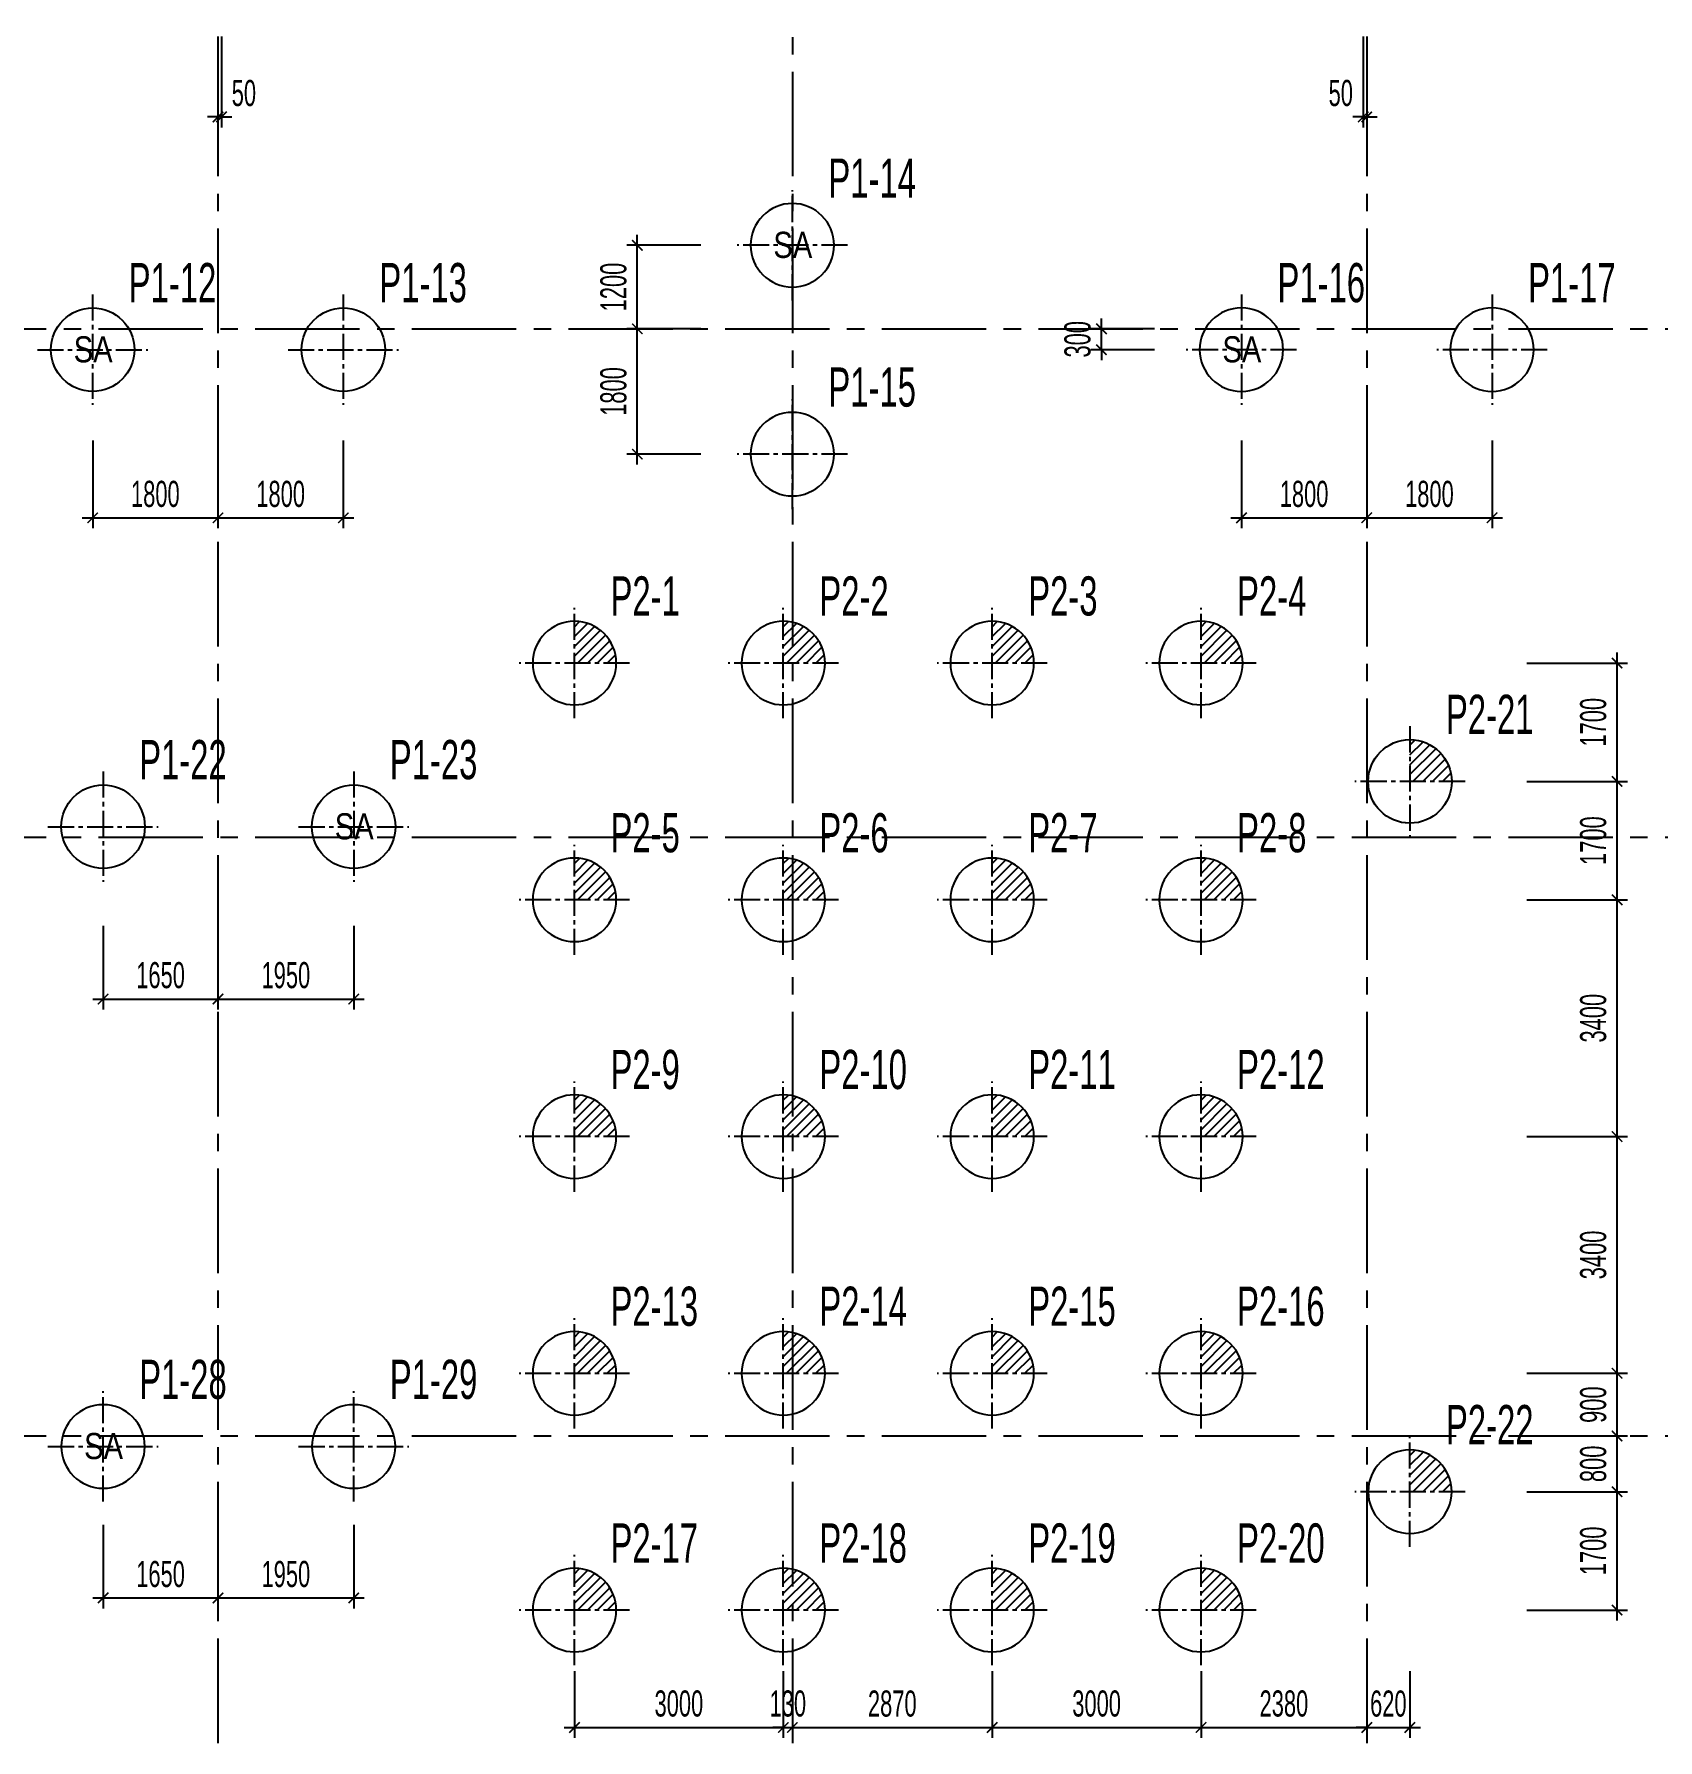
# Model space of a CAD drawing. Extents: x 1722770 to 1861370, y -244656 to -146763.
# Drawn here: x 1746289 to 1769612, y -194277 to -169781 of the extents above; entities that cross this region are included whole.
import ezdxf

# ---------------------------------------------------------------- set-up
doc = ezdxf.new("R2010")
doc.units = 0
doc.header["$LTSCALE"] = 1000
doc.header["$MEASUREMENT"] = 0
doc.header["$PDMODE"] = 3
doc.linetypes.add('CENTER2', pattern=[1.125, 0.75, -0.125, 0.125, -0.125])
doc.linetypes.add('HIDDEN', pattern=[0.375, 0.25, -0.125])
doc.layers.get('0').update_dxf_attribs({"linetype": 'CONTINUOUS'})
doc.layers.get('Defpoints').update_dxf_attribs({"linetype": 'CONTINUOUS'})
for name, color, linetype in [('CDC.01.AXIS', 160, 'CENTER2'), ('CDC.02.DIM', 1, 'CONTINUOUS'), ('CDC.03.BORDER', 3, 'CONTINUOUS'), ('CDC.04.HIDDEN', 8, 'HIDDEN'), ('CDC.06.TEXT', 2, 'CONTINUOUS'), ('CDC.10.HATCH', 9, 'CONTINUOUS')]:
    doc.layers.add(name, color=color, linetype=linetype)
doc.styles.add('ARIAL', font='arial.ttf', dxfattribs={"width": 0.6})
doc.dimstyles.new('D150', dxfattribs={"dimscale": 150, "dimtxt": 2.5, "dimasz": 1, "dimexe": 1, "dimexo": 0, "dimgap": 1, "dimtad": 1, "dimdec": 0, "dimdsep": 46, "dimtxsty": 'ARIAL', "dimblk": 'ARCHTICK', "dimcen": 1, "dimdle": 1, "dimclrd": 1, "dimclre": 1, "dimclrt": 2, "dimadec": 0, "dimazin": 0, "dimtfac": 0.00072, "dimtdec": 0, "dimtix": 1, "dimtmove": 2, "dimatfit": 3, "dimldrblk": 'ARCHTICK', "dimfxl": 1, "dimtolj": 1, "dimlwd": -1, "dimlwe": -1, "dimarcsym": 0})

# ---------------------------------------------------------------- blocks, each defined once
blk = doc.blocks.new('B1200')
at = {"layer": 'CDC.01.AXIS', "ltscale": 0.5}
for p, q in [((1944564, 246097), (1944564, 244513)), ((1943772, 245305), (1945356, 245305))]:
    blk.add_line(p, q, dxfattribs=at)
at = {"layer": 'CDC.03.BORDER'}
blk.add_circle((1944564, 245305), 600, dxfattribs=at)
blk = doc.blocks.new('_ARCHTICK')
at = {"color": 0, "linetype": 'ByBlock', "const_width": 0.15}
blk.add_lwpolyline([(-0.5, -0.5), (0.5, 0.5)], dxfattribs=at)
blk = doc.blocks.new('*D70')
at = {"layer": 'CDC.02.DIM', "color": 1, "transparency": 16777216}
for p, q in [((1754953, -175963), (1754953, -173863)), ((1755866, -174013), (1754803, -174013)), ((1755866, -175813), (1754803, -175813))]:
    blk.add_line(p, q, dxfattribs=at)
at = {"layer": 'Defpoints', "color": 0, "transparency": 16777216}
for p in [(1754953, -174013), (1755866, -174013), (1755866, -175813)]:
    blk.add_point(p, dxfattribs=at)
at = {"layer": 'CDC.02.DIM', "color": 1, "transparency": 16777216, "xscale": 150, "yscale": 150, "zscale": 150}
for p, rotation in [((1754953, -174013), 90), ((1754953, -175813), 270)]:
    blk.add_blockref('_ARCHTICK', p, dxfattribs=dict(at, rotation=rotation))
at = {"layer": 'CDC.02.DIM', "color": 2, "transparency": 16777216, "insert": (1754611, -174913), "char_height": 375, "attachment_point": 5, "rotation": 90, "style": 'ARIAL'}
blk.add_mtext('\\A1;1800', dxfattribs=at)
blk = doc.blocks.new('*D71')
at = {"layer": 'CDC.02.DIM', "color": 1, "transparency": 16777216}
for p, q in [((1754953, -174163), (1754953, -172663)), ((1755866, -172813), (1754803, -172813)), ((1755866, -174013), (1754803, -174013))]:
    blk.add_line(p, q, dxfattribs=at)
at = {"layer": 'Defpoints', "color": 0, "transparency": 16777216}
for p in [(1754953, -172813), (1755866, -172813), (1755866, -174013)]:
    blk.add_point(p, dxfattribs=at)
at = {"layer": 'CDC.02.DIM', "color": 1, "transparency": 16777216, "xscale": 150, "yscale": 150, "zscale": 150}
for p, rotation in [((1754953, -172813), 90), ((1754953, -174013), 270)]:
    blk.add_blockref('_ARCHTICK', p, dxfattribs=dict(at, rotation=rotation))
at = {"layer": 'CDC.02.DIM', "color": 2, "transparency": 16777216, "insert": (1754611, -173413), "char_height": 375, "attachment_point": 5, "rotation": 90, "style": 'ARIAL'}
blk.add_mtext('\\A1;1200', dxfattribs=at)
blk = doc.blocks.new('*D138')
at = {"layer": 'CDC.02.DIM', "color": 1, "transparency": 16777216}
for p, q in [((1748930, -169817), (1748930, -171120)), ((1748980, -169817), (1748980, -171120)), ((1748930, -170970), (1748780, -170970)), ((1748980, -170970), (1748930, -170970)), ((1748980, -170970), (1749130, -170970))]:
    blk.add_line(p, q, dxfattribs=at)
at = {"layer": 'Defpoints', "color": 0, "transparency": 16777216}
for p in [(1748930, -169817), (1748980, -169817), (1748930, -170970)]:
    blk.add_point(p, dxfattribs=at)
at = {"layer": 'CDC.02.DIM', "color": 1, "transparency": 16777216, "xscale": 150, "yscale": 150, "zscale": 150}
blk.add_blockref('_ARCHTICK', (1748930, -170970), dxfattribs=at)
at = {"layer": 'CDC.02.DIM', "color": 1, "transparency": 16777216, "xscale": 150, "yscale": 150, "zscale": 150, "rotation": 180}
blk.add_blockref('_ARCHTICK', (1748980, -170970), dxfattribs=at)
at = {"layer": 'CDC.02.DIM', "color": 2, "transparency": 16777216, "insert": (1749302, -170629), "char_height": 375, "attachment_point": 5, "style": 'ARIAL'}
blk.add_mtext('\\A1;50', dxfattribs=at)
blk = doc.blocks.new('*D141')
at = {"layer": 'CDC.02.DIM', "color": 1, "transparency": 16777216}
for p, q in [((1765380, -169817), (1765380, -171120)), ((1765430, -169817), (1765430, -171120)), ((1765380, -170970), (1765230, -170970)), ((1765380, -170970), (1765430, -170970)), ((1765430, -170970), (1765580, -170970))]:
    blk.add_line(p, q, dxfattribs=at)
at = {"layer": 'Defpoints', "color": 0, "transparency": 16777216}
for p in [(1765380, -169817), (1765430, -169817), (1765430, -170970)]:
    blk.add_point(p, dxfattribs=at)
at = {"layer": 'CDC.02.DIM', "color": 1, "transparency": 16777216, "xscale": 150, "yscale": 150, "zscale": 150}
blk.add_blockref('_ARCHTICK', (1765380, -170970), dxfattribs=at)
at = {"layer": 'CDC.02.DIM', "color": 1, "transparency": 16777216, "xscale": 150, "yscale": 150, "zscale": 150, "rotation": 180}
blk.add_blockref('_ARCHTICK', (1765430, -170970), dxfattribs=at)
at = {"layer": 'CDC.02.DIM', "color": 2, "transparency": 16777216, "insert": (1765057, -170629), "char_height": 375, "attachment_point": 5, "style": 'ARIAL'}
blk.add_mtext('\\A1;50', dxfattribs=at)
blk = doc.blocks.new('*D144')
at = {"layer": 'CDC.02.DIM', "color": 1, "transparency": 16777216}
for p, q in [((1747130, -175615), (1747130, -176877)), ((1748930, -175615), (1748930, -176877)), ((1746980, -176727), (1749080, -176727))]:
    blk.add_line(p, q, dxfattribs=at)
at = {"layer": 'Defpoints', "color": 0, "transparency": 16777216}
for p in [(1747130, -175615), (1748930, -175615), (1748930, -176727)]:
    blk.add_point(p, dxfattribs=at)
at = {"layer": 'CDC.02.DIM', "color": 1, "transparency": 16777216, "xscale": 150, "yscale": 150, "zscale": 150, "rotation": 180}
blk.add_blockref('_ARCHTICK', (1747130, -176727), dxfattribs=at)
at = {"layer": 'CDC.02.DIM', "color": 1, "transparency": 16777216, "xscale": 150, "yscale": 150, "zscale": 150}
blk.add_blockref('_ARCHTICK', (1748930, -176727), dxfattribs=at)
at = {"layer": 'CDC.02.DIM', "color": 2, "transparency": 16777216, "insert": (1748030, -176386), "char_height": 375, "attachment_point": 5, "style": 'ARIAL'}
blk.add_mtext('\\A1;1800', dxfattribs=at)
blk = doc.blocks.new('*D145')
at = {"layer": 'CDC.02.DIM', "color": 1, "transparency": 16777216}
for p, q in [((1748930, -175615), (1748930, -176877)), ((1750730, -175615), (1750730, -176877)), ((1748780, -176727), (1750880, -176727))]:
    blk.add_line(p, q, dxfattribs=at)
at = {"layer": 'Defpoints', "color": 0, "transparency": 16777216}
for p in [(1748930, -175615), (1750730, -175615), (1750730, -176727)]:
    blk.add_point(p, dxfattribs=at)
at = {"layer": 'CDC.02.DIM', "color": 1, "transparency": 16777216, "xscale": 150, "yscale": 150, "zscale": 150, "rotation": 180}
blk.add_blockref('_ARCHTICK', (1748930, -176727), dxfattribs=at)
at = {"layer": 'CDC.02.DIM', "color": 1, "transparency": 16777216, "xscale": 150, "yscale": 150, "zscale": 150}
blk.add_blockref('_ARCHTICK', (1750730, -176727), dxfattribs=at)
at = {"layer": 'CDC.02.DIM', "color": 2, "transparency": 16777216, "insert": (1749830, -176386), "char_height": 375, "attachment_point": 5, "style": 'ARIAL'}
blk.add_mtext('\\A1;1800', dxfattribs=at)
blk = doc.blocks.new('*D146')
at = {"layer": 'CDC.02.DIM', "color": 1, "transparency": 16777216}
for p, q in [((1763630, -175615), (1763630, -176877)), ((1765430, -175615), (1765430, -176877)), ((1763480, -176727), (1765580, -176727))]:
    blk.add_line(p, q, dxfattribs=at)
at = {"layer": 'Defpoints', "color": 0, "transparency": 16777216}
for p in [(1763630, -175615), (1765430, -175615), (1765430, -176727)]:
    blk.add_point(p, dxfattribs=at)
at = {"layer": 'CDC.02.DIM', "color": 1, "transparency": 16777216, "xscale": 150, "yscale": 150, "zscale": 150, "rotation": 180}
blk.add_blockref('_ARCHTICK', (1763630, -176727), dxfattribs=at)
at = {"layer": 'CDC.02.DIM', "color": 1, "transparency": 16777216, "xscale": 150, "yscale": 150, "zscale": 150}
blk.add_blockref('_ARCHTICK', (1765430, -176727), dxfattribs=at)
at = {"layer": 'CDC.02.DIM', "color": 2, "transparency": 16777216, "insert": (1764530, -176386), "char_height": 375, "attachment_point": 5, "style": 'ARIAL'}
blk.add_mtext('\\A1;1800', dxfattribs=at)
blk = doc.blocks.new('*D147')
at = {"layer": 'CDC.02.DIM', "color": 1, "transparency": 16777216}
for p, q in [((1765430, -175615), (1765430, -176877)), ((1767230, -175615), (1767230, -176877)), ((1765280, -176727), (1767380, -176727))]:
    blk.add_line(p, q, dxfattribs=at)
at = {"layer": 'Defpoints', "color": 0, "transparency": 16777216}
for p in [(1765430, -175615), (1767230, -175615), (1767230, -176727)]:
    blk.add_point(p, dxfattribs=at)
at = {"layer": 'CDC.02.DIM', "color": 1, "transparency": 16777216, "xscale": 150, "yscale": 150, "zscale": 150, "rotation": 180}
blk.add_blockref('_ARCHTICK', (1765430, -176727), dxfattribs=at)
at = {"layer": 'CDC.02.DIM', "color": 1, "transparency": 16777216, "xscale": 150, "yscale": 150, "zscale": 150}
blk.add_blockref('_ARCHTICK', (1767230, -176727), dxfattribs=at)
at = {"layer": 'CDC.02.DIM', "color": 2, "transparency": 16777216, "insert": (1766330, -176386), "char_height": 375, "attachment_point": 5, "style": 'ARIAL'}
blk.add_mtext('\\A1;1800', dxfattribs=at)
blk = doc.blocks.new('*D152')
at = {"layer": 'CDC.02.DIM', "color": 1, "transparency": 16777216}
for p, q in [((1747280, -182587), (1747280, -183788)), ((1748930, -182587), (1748930, -183788)), ((1747130, -183638), (1749080, -183638))]:
    blk.add_line(p, q, dxfattribs=at)
at = {"layer": 'Defpoints', "color": 0, "transparency": 16777216}
for p in [(1747280, -182587), (1748930, -182587), (1748930, -183638)]:
    blk.add_point(p, dxfattribs=at)
at = {"layer": 'CDC.02.DIM', "color": 1, "transparency": 16777216, "xscale": 150, "yscale": 150, "zscale": 150, "rotation": 180}
blk.add_blockref('_ARCHTICK', (1747280, -183638), dxfattribs=at)
at = {"layer": 'CDC.02.DIM', "color": 1, "transparency": 16777216, "xscale": 150, "yscale": 150, "zscale": 150}
blk.add_blockref('_ARCHTICK', (1748930, -183638), dxfattribs=at)
at = {"layer": 'CDC.02.DIM', "color": 2, "transparency": 16777216, "insert": (1748105, -183297), "char_height": 375, "attachment_point": 5, "style": 'ARIAL'}
blk.add_mtext('\\A1;1650', dxfattribs=at)
blk = doc.blocks.new('*D153')
at = {"layer": 'CDC.02.DIM', "color": 1, "transparency": 16777216}
for p, q in [((1748930, -182587), (1748930, -183788)), ((1750880, -182587), (1750880, -183788)), ((1748780, -183638), (1751030, -183638))]:
    blk.add_line(p, q, dxfattribs=at)
at = {"layer": 'Defpoints', "color": 0, "transparency": 16777216}
for p in [(1748930, -182587), (1750880, -182587), (1750880, -183638)]:
    blk.add_point(p, dxfattribs=at)
at = {"layer": 'CDC.02.DIM', "color": 1, "transparency": 16777216, "xscale": 150, "yscale": 150, "zscale": 150, "rotation": 180}
blk.add_blockref('_ARCHTICK', (1748930, -183638), dxfattribs=at)
at = {"layer": 'CDC.02.DIM', "color": 1, "transparency": 16777216, "xscale": 150, "yscale": 150, "zscale": 150}
blk.add_blockref('_ARCHTICK', (1750880, -183638), dxfattribs=at)
at = {"layer": 'CDC.02.DIM', "color": 2, "transparency": 16777216, "insert": (1749905, -183297), "char_height": 375, "attachment_point": 5, "style": 'ARIAL'}
blk.add_mtext('\\A1;1950', dxfattribs=at)
blk = doc.blocks.new('*D156')
at = {"layer": 'CDC.02.DIM', "color": 1, "transparency": 16777216}
for p, q in [((1747280, -191187), (1747280, -192388)), ((1748930, -191187), (1748930, -192388)), ((1747130, -192238), (1749080, -192238))]:
    blk.add_line(p, q, dxfattribs=at)
at = {"layer": 'Defpoints', "color": 0, "transparency": 16777216}
for p in [(1747280, -191187), (1748930, -191187), (1748930, -192238)]:
    blk.add_point(p, dxfattribs=at)
at = {"layer": 'CDC.02.DIM', "color": 1, "transparency": 16777216, "xscale": 150, "yscale": 150, "zscale": 150, "rotation": 180}
blk.add_blockref('_ARCHTICK', (1747280, -192238), dxfattribs=at)
at = {"layer": 'CDC.02.DIM', "color": 1, "transparency": 16777216, "xscale": 150, "yscale": 150, "zscale": 150}
blk.add_blockref('_ARCHTICK', (1748930, -192238), dxfattribs=at)
at = {"layer": 'CDC.02.DIM', "color": 2, "transparency": 16777216, "insert": (1748105, -191897), "char_height": 375, "attachment_point": 5, "style": 'ARIAL'}
blk.add_mtext('\\A1;1650', dxfattribs=at)
blk = doc.blocks.new('*D157')
at = {"layer": 'CDC.02.DIM', "color": 1, "transparency": 16777216}
for p, q in [((1748930, -191187), (1748930, -192388)), ((1750880, -191187), (1750880, -192388)), ((1748780, -192238), (1751030, -192238))]:
    blk.add_line(p, q, dxfattribs=at)
at = {"layer": 'Defpoints', "color": 0, "transparency": 16777216}
for p in [(1748930, -191187), (1750880, -191187), (1750880, -192238)]:
    blk.add_point(p, dxfattribs=at)
at = {"layer": 'CDC.02.DIM', "color": 1, "transparency": 16777216, "xscale": 150, "yscale": 150, "zscale": 150, "rotation": 180}
blk.add_blockref('_ARCHTICK', (1748930, -192238), dxfattribs=at)
at = {"layer": 'CDC.02.DIM', "color": 1, "transparency": 16777216, "xscale": 150, "yscale": 150, "zscale": 150}
blk.add_blockref('_ARCHTICK', (1750880, -192238), dxfattribs=at)
at = {"layer": 'CDC.02.DIM', "color": 2, "transparency": 16777216, "insert": (1749905, -191897), "char_height": 375, "attachment_point": 5, "style": 'ARIAL'}
blk.add_mtext('\\A1;1950', dxfattribs=at)
blk = doc.blocks.new('*D209')
at = {"layer": 'CDC.02.DIM', "color": 1, "transparency": 16777216}
for p, q in [((1754050, -193288), (1754050, -194249)), ((1757050, -193288), (1757050, -194249)), ((1753900, -194099), (1757200, -194099))]:
    blk.add_line(p, q, dxfattribs=at)
at = {"layer": 'Defpoints', "color": 0, "transparency": 16777216}
for p in [(1754050, -193288), (1757050, -193288), (1757050, -194099)]:
    blk.add_point(p, dxfattribs=at)
at = {"layer": 'CDC.02.DIM', "color": 1, "transparency": 16777216, "xscale": 150, "yscale": 150, "zscale": 150, "rotation": 180}
blk.add_blockref('_ARCHTICK', (1754050, -194099), dxfattribs=at)
at = {"layer": 'CDC.02.DIM', "color": 1, "transparency": 16777216, "xscale": 150, "yscale": 150, "zscale": 150}
blk.add_blockref('_ARCHTICK', (1757050, -194099), dxfattribs=at)
at = {"layer": 'CDC.02.DIM', "color": 2, "transparency": 16777216, "insert": (1755550, -193757), "char_height": 375, "attachment_point": 5, "style": 'ARIAL'}
blk.add_mtext('\\A1;3000', dxfattribs=at)
blk = doc.blocks.new('*D210')
at = {"layer": 'CDC.02.DIM', "color": 1, "transparency": 16777216}
for p, q in [((1757050, -193288), (1757050, -194249)), ((1757180, -193288), (1757180, -194249)), ((1757050, -194099), (1756900, -194099)), ((1757050, -194099), (1757180, -194099)), ((1757180, -194099), (1757330, -194099))]:
    blk.add_line(p, q, dxfattribs=at)
at = {"layer": 'Defpoints', "color": 0, "transparency": 16777216}
for p in [(1757050, -193288), (1757180, -193288), (1757180, -194099)]:
    blk.add_point(p, dxfattribs=at)
at = {"layer": 'CDC.02.DIM', "color": 1, "transparency": 16777216, "xscale": 150, "yscale": 150, "zscale": 150}
blk.add_blockref('_ARCHTICK', (1757050, -194099), dxfattribs=at)
at = {"layer": 'CDC.02.DIM', "color": 1, "transparency": 16777216, "xscale": 150, "yscale": 150, "zscale": 150, "rotation": 180}
blk.add_blockref('_ARCHTICK', (1757180, -194099), dxfattribs=at)
at = {"layer": 'CDC.02.DIM', "color": 2, "transparency": 16777216, "insert": (1757115, -193757), "char_height": 375, "attachment_point": 5, "style": 'ARIAL'}
blk.add_mtext('\\A1;130', dxfattribs=at)
blk = doc.blocks.new('*D211')
at = {"layer": 'CDC.02.DIM', "color": 1, "transparency": 16777216}
for p, q in [((1757180, -193288), (1757180, -194249)), ((1760050, -193288), (1760050, -194249)), ((1757030, -194099), (1760200, -194099))]:
    blk.add_line(p, q, dxfattribs=at)
at = {"layer": 'Defpoints', "color": 0, "transparency": 16777216}
for p in [(1757180, -193288), (1760050, -193288), (1760050, -194099)]:
    blk.add_point(p, dxfattribs=at)
at = {"layer": 'CDC.02.DIM', "color": 1, "transparency": 16777216, "xscale": 150, "yscale": 150, "zscale": 150, "rotation": 180}
blk.add_blockref('_ARCHTICK', (1757180, -194099), dxfattribs=at)
at = {"layer": 'CDC.02.DIM', "color": 1, "transparency": 16777216, "xscale": 150, "yscale": 150, "zscale": 150}
blk.add_blockref('_ARCHTICK', (1760050, -194099), dxfattribs=at)
at = {"layer": 'CDC.02.DIM', "color": 2, "transparency": 16777216, "insert": (1758615, -193758), "char_height": 375, "attachment_point": 5, "style": 'ARIAL'}
blk.add_mtext('\\A1;2870', dxfattribs=at)
blk = doc.blocks.new('*D212')
at = {"layer": 'CDC.02.DIM', "color": 1, "transparency": 16777216}
for p, q in [((1760050, -193288), (1760050, -194249)), ((1763050, -193288), (1763050, -194249)), ((1759900, -194099), (1763200, -194099))]:
    blk.add_line(p, q, dxfattribs=at)
at = {"layer": 'Defpoints', "color": 0, "transparency": 16777216}
for p in [(1760050, -193288), (1763050, -193288), (1763050, -194099)]:
    blk.add_point(p, dxfattribs=at)
at = {"layer": 'CDC.02.DIM', "color": 1, "transparency": 16777216, "xscale": 150, "yscale": 150, "zscale": 150, "rotation": 180}
blk.add_blockref('_ARCHTICK', (1760050, -194099), dxfattribs=at)
at = {"layer": 'CDC.02.DIM', "color": 1, "transparency": 16777216, "xscale": 150, "yscale": 150, "zscale": 150}
blk.add_blockref('_ARCHTICK', (1763050, -194099), dxfattribs=at)
at = {"layer": 'CDC.02.DIM', "color": 2, "transparency": 16777216, "insert": (1761550, -193757), "char_height": 375, "attachment_point": 5, "style": 'ARIAL'}
blk.add_mtext('\\A1;3000', dxfattribs=at)
blk = doc.blocks.new('*D213')
at = {"layer": 'CDC.02.DIM', "color": 1, "transparency": 16777216}
for p, q in [((1763050, -193288), (1763050, -194249)), ((1765430, -193288), (1765430, -194249)), ((1762900, -194099), (1765580, -194099))]:
    blk.add_line(p, q, dxfattribs=at)
at = {"layer": 'Defpoints', "color": 0, "transparency": 16777216}
for p in [(1763050, -193288), (1765430, -193288), (1765430, -194099)]:
    blk.add_point(p, dxfattribs=at)
at = {"layer": 'CDC.02.DIM', "color": 1, "transparency": 16777216, "xscale": 150, "yscale": 150, "zscale": 150, "rotation": 180}
blk.add_blockref('_ARCHTICK', (1763050, -194099), dxfattribs=at)
at = {"layer": 'CDC.02.DIM', "color": 1, "transparency": 16777216, "xscale": 150, "yscale": 150, "zscale": 150}
blk.add_blockref('_ARCHTICK', (1765430, -194099), dxfattribs=at)
at = {"layer": 'CDC.02.DIM', "color": 2, "transparency": 16777216, "insert": (1764240, -193757), "char_height": 375, "attachment_point": 5, "style": 'ARIAL'}
blk.add_mtext('\\A1;2380', dxfattribs=at)
blk = doc.blocks.new('*D214')
at = {"layer": 'CDC.02.DIM', "color": 1, "transparency": 16777216}
for p, q in [((1765430, -193288), (1765430, -194249)), ((1766050, -193288), (1766050, -194249)), ((1765430, -194099), (1765280, -194099)), ((1765430, -194099), (1766050, -194099)), ((1766050, -194099), (1766200, -194099))]:
    blk.add_line(p, q, dxfattribs=at)
at = {"layer": 'Defpoints', "color": 0, "transparency": 16777216}
for p in [(1765430, -193288), (1766050, -193288), (1766050, -194099)]:
    blk.add_point(p, dxfattribs=at)
at = {"layer": 'CDC.02.DIM', "color": 1, "transparency": 16777216, "xscale": 150, "yscale": 150, "zscale": 150}
blk.add_blockref('_ARCHTICK', (1765430, -194099), dxfattribs=at)
at = {"layer": 'CDC.02.DIM', "color": 1, "transparency": 16777216, "xscale": 150, "yscale": 150, "zscale": 150, "rotation": 180}
blk.add_blockref('_ARCHTICK', (1766050, -194099), dxfattribs=at)
at = {"layer": 'CDC.02.DIM', "color": 2, "transparency": 16777216, "insert": (1765740, -193758), "char_height": 375, "attachment_point": 5, "style": 'ARIAL'}
blk.add_mtext('\\A1;620', dxfattribs=at)
blk = doc.blocks.new('*D215')
at = {"layer": 'CDC.02.DIM', "color": 1, "transparency": 16777216}
for p, q in [((1769026, -192563), (1769026, -190563)), ((1767728, -190713), (1769176, -190713)), ((1767728, -192413), (1769176, -192413))]:
    blk.add_line(p, q, dxfattribs=at)
at = {"layer": 'Defpoints', "color": 0, "transparency": 16777216}
for p in [(1767728, -190713), (1769026, -190713), (1767728, -192413)]:
    blk.add_point(p, dxfattribs=at)
at = {"layer": 'CDC.02.DIM', "color": 1, "transparency": 16777216, "xscale": 150, "yscale": 150, "zscale": 150}
for p, rotation in [((1769026, -190713), 90), ((1769026, -192413), 270)]:
    blk.add_blockref('_ARCHTICK', p, dxfattribs=dict(at, rotation=rotation))
at = {"layer": 'CDC.02.DIM', "color": 2, "transparency": 16777216, "insert": (1768684, -191563), "char_height": 375, "attachment_point": 5, "rotation": 90, "style": 'ARIAL'}
blk.add_mtext('\\A1;1700', dxfattribs=at)
blk = doc.blocks.new('*D216')
at = {"layer": 'CDC.02.DIM', "color": 1, "transparency": 16777216}
for p, q in [((1769026, -190863), (1769026, -189763)), ((1767728, -189913), (1769176, -189913)), ((1767728, -190713), (1769176, -190713))]:
    blk.add_line(p, q, dxfattribs=at)
at = {"layer": 'Defpoints', "color": 0, "transparency": 16777216}
for p in [(1767728, -189913), (1769026, -189913), (1767728, -190713)]:
    blk.add_point(p, dxfattribs=at)
at = {"layer": 'CDC.02.DIM', "color": 1, "transparency": 16777216, "xscale": 150, "yscale": 150, "zscale": 150}
for p, rotation in [((1769026, -189913), 90), ((1769026, -190713), 270)]:
    blk.add_blockref('_ARCHTICK', p, dxfattribs=dict(at, rotation=rotation))
at = {"layer": 'CDC.02.DIM', "color": 2, "transparency": 16777216, "insert": (1768684, -190313), "char_height": 375, "attachment_point": 5, "rotation": 90, "style": 'ARIAL'}
blk.add_mtext('\\A1;800', dxfattribs=at)
blk = doc.blocks.new('*D217')
at = {"layer": 'CDC.02.DIM', "color": 1, "transparency": 16777216}
for p, q in [((1769026, -190063), (1769026, -188863)), ((1767728, -189013), (1769176, -189013)), ((1767728, -189913), (1769176, -189913))]:
    blk.add_line(p, q, dxfattribs=at)
at = {"layer": 'Defpoints', "color": 0, "transparency": 16777216}
for p in [(1767728, -189013), (1769026, -189013), (1767728, -189913)]:
    blk.add_point(p, dxfattribs=at)
at = {"layer": 'CDC.02.DIM', "color": 1, "transparency": 16777216, "xscale": 150, "yscale": 150, "zscale": 150}
for p, rotation in [((1769026, -189013), 90), ((1769026, -189913), 270)]:
    blk.add_blockref('_ARCHTICK', p, dxfattribs=dict(at, rotation=rotation))
at = {"layer": 'CDC.02.DIM', "color": 2, "transparency": 16777216, "insert": (1768684, -189463), "char_height": 375, "attachment_point": 5, "rotation": 90, "style": 'ARIAL'}
blk.add_mtext('\\A1;900', dxfattribs=at)
blk = doc.blocks.new('*D218')
at = {"layer": 'CDC.02.DIM', "color": 1, "transparency": 16777216}
for p, q in [((1767728, -185613), (1769176, -185613)), ((1769026, -189163), (1769026, -185463)), ((1767728, -189013), (1769176, -189013))]:
    blk.add_line(p, q, dxfattribs=at)
at = {"layer": 'Defpoints', "color": 0, "transparency": 16777216}
for p in [(1767728, -185613), (1769026, -185613), (1767728, -189013)]:
    blk.add_point(p, dxfattribs=at)
at = {"layer": 'CDC.02.DIM', "color": 1, "transparency": 16777216, "xscale": 150, "yscale": 150, "zscale": 150}
for p, rotation in [((1769026, -185613), 90), ((1769026, -189013), 270)]:
    blk.add_blockref('_ARCHTICK', p, dxfattribs=dict(at, rotation=rotation))
at = {"layer": 'CDC.02.DIM', "color": 2, "transparency": 16777216, "insert": (1768684, -187313), "char_height": 375, "attachment_point": 5, "rotation": 90, "style": 'ARIAL'}
blk.add_mtext('\\A1;3400', dxfattribs=at)
blk = doc.blocks.new('*D219')
at = {"layer": 'CDC.02.DIM', "color": 1, "transparency": 16777216}
for p, q in [((1767728, -182213), (1769176, -182213)), ((1769026, -185763), (1769026, -182063)), ((1767728, -185613), (1769176, -185613))]:
    blk.add_line(p, q, dxfattribs=at)
at = {"layer": 'Defpoints', "color": 0, "transparency": 16777216}
for p in [(1767728, -182213), (1769026, -182213), (1767728, -185613)]:
    blk.add_point(p, dxfattribs=at)
at = {"layer": 'CDC.02.DIM', "color": 1, "transparency": 16777216, "xscale": 150, "yscale": 150, "zscale": 150}
for p, rotation in [((1769026, -182213), 90), ((1769026, -185613), 270)]:
    blk.add_blockref('_ARCHTICK', p, dxfattribs=dict(at, rotation=rotation))
at = {"layer": 'CDC.02.DIM', "color": 2, "transparency": 16777216, "insert": (1768684, -183913), "char_height": 375, "attachment_point": 5, "rotation": 90, "style": 'ARIAL'}
blk.add_mtext('\\A1;3400', dxfattribs=at)
blk = doc.blocks.new('*D220')
at = {"layer": 'CDC.02.DIM', "color": 1, "transparency": 16777216}
for p, q in [((1767728, -180513), (1769176, -180513)), ((1769026, -182363), (1769026, -180363)), ((1767728, -182213), (1769176, -182213))]:
    blk.add_line(p, q, dxfattribs=at)
at = {"layer": 'Defpoints', "color": 0, "transparency": 16777216}
for p in [(1767728, -180513), (1769026, -180513), (1767728, -182213)]:
    blk.add_point(p, dxfattribs=at)
at = {"layer": 'CDC.02.DIM', "color": 1, "transparency": 16777216, "xscale": 150, "yscale": 150, "zscale": 150}
for p, rotation in [((1769026, -180513), 90), ((1769026, -182213), 270)]:
    blk.add_blockref('_ARCHTICK', p, dxfattribs=dict(at, rotation=rotation))
at = {"layer": 'CDC.02.DIM', "color": 2, "transparency": 16777216, "insert": (1768684, -181363), "char_height": 375, "attachment_point": 5, "rotation": 90, "style": 'ARIAL'}
blk.add_mtext('\\A1;1700', dxfattribs=at)
blk = doc.blocks.new('*D221')
at = {"layer": 'CDC.02.DIM', "color": 1, "transparency": 16777216}
for p, q in [((1767728, -178813), (1769176, -178813)), ((1769026, -180663), (1769026, -178663)), ((1767728, -180513), (1769176, -180513))]:
    blk.add_line(p, q, dxfattribs=at)
at = {"layer": 'Defpoints', "color": 0, "transparency": 16777216}
for p in [(1767728, -178813), (1769026, -178813), (1767728, -180513)]:
    blk.add_point(p, dxfattribs=at)
at = {"layer": 'CDC.02.DIM', "color": 1, "transparency": 16777216, "xscale": 150, "yscale": 150, "zscale": 150}
for p, rotation in [((1769026, -178813), 90), ((1769026, -180513), 270)]:
    blk.add_blockref('_ARCHTICK', p, dxfattribs=dict(at, rotation=rotation))
at = {"layer": 'CDC.02.DIM', "color": 2, "transparency": 16777216, "insert": (1768684, -179663), "char_height": 375, "attachment_point": 5, "rotation": 90, "style": 'ARIAL'}
blk.add_mtext('\\A1;1700', dxfattribs=at)
blk = doc.blocks.new('*D256')
at = {"layer": 'CDC.02.DIM', "color": 1, "transparency": 16777216}
for p, q in [((1761619, -174013), (1761619, -173863)), ((1762383, -174013), (1761469, -174013)), ((1761619, -174313), (1761619, -174013)), ((1762383, -174313), (1761469, -174313)), ((1761619, -174313), (1761619, -174463))]:
    blk.add_line(p, q, dxfattribs=at)
at = {"layer": 'Defpoints', "color": 0, "transparency": 16777216}
for p in [(1761619, -174013), (1762383, -174013), (1762383, -174313)]:
    blk.add_point(p, dxfattribs=at)
at = {"layer": 'CDC.02.DIM', "color": 1, "transparency": 16777216, "xscale": 150, "yscale": 150, "zscale": 150}
for p, rotation in [((1761619, -174013), 270), ((1761619, -174313), 90)]:
    blk.add_blockref('_ARCHTICK', p, dxfattribs=dict(at, rotation=rotation))
at = {"layer": 'CDC.02.DIM', "color": 2, "transparency": 16777216, "insert": (1761277, -174163), "char_height": 375, "attachment_point": 5, "rotation": 90, "style": 'ARIAL'}
blk.add_mtext('\\A1;300', dxfattribs=at)

msp = doc.modelspace()

# ---------------------------------------------------------------- hatches: boundary and pattern name
at = {"layer": 'CDC.10.HATCH'}
h = msp.add_hatch(dxfattribs=at)
h.set_pattern_fill('ANSI31', color=256, scale=800, style=0)
h.set_pattern_definition([(45, (-50, -1848.22), (-70.710678, 70.710678), [])])
h.paths.add_polyline_path([(1754049.7, -178213), (1754049.7, -178813), (1754649.7, -178813, 0.4142136)])
h = msp.add_hatch(dxfattribs=at)
h.set_pattern_fill('ANSI31', color=256, scale=800, style=0)
h.set_pattern_definition([(45, (2950, -1848.22), (-70.710678, 70.710678), [])])
h.paths.add_polyline_path([(1757049.7, -178213), (1757049.7, -178813), (1757649.7, -178813, 0.4142136)])
h = msp.add_hatch(dxfattribs=at)
h.set_pattern_fill('ANSI31', color=256, scale=800, style=0)
h.set_pattern_definition([(45, (5950, -1848.22), (-70.710678, 70.710678), [])])
h.paths.add_polyline_path([(1760049.7, -178213), (1760049.7, -178813), (1760649.7, -178813, 0.4142136)])
h = msp.add_hatch(dxfattribs=at)
h.set_pattern_fill('ANSI31', color=256, scale=800, style=0)
h.set_pattern_definition([(45, (8950, -1848.22), (-70.710678, 70.710678), [])])
h.paths.add_polyline_path([(1763049.7, -178213), (1763049.7, -178813), (1763649.7, -178813, 0.4142136)])
h = msp.add_hatch(dxfattribs=at)
h.set_pattern_fill('ANSI31', color=256, scale=800, style=0)
h.set_pattern_definition([(45, (11950, -3548.22), (-70.710678, 70.710678), [])])
h.paths.add_polyline_path([(1766049.7, -179913), (1766049.7, -180513), (1766649.7, -180513, 0.4142136)])
h = msp.add_hatch(dxfattribs=at)
h.set_pattern_fill('ANSI31', color=256, scale=800, style=0)
h.set_pattern_definition([(45, (-50, -5248.22), (-70.710678, 70.710678), [])])
h.paths.add_polyline_path([(1754049.7, -181613), (1754049.7, -182213), (1754649.7, -182213, 0.4142136)])
h = msp.add_hatch(dxfattribs=at)
h.set_pattern_fill('ANSI31', color=256, scale=800, style=0)
h.set_pattern_definition([(45, (2950, -5248.22), (-70.710678, 70.710678), [])])
h.paths.add_polyline_path([(1757049.7, -181613), (1757049.7, -182213), (1757649.7, -182213, 0.4142136)])
h = msp.add_hatch(dxfattribs=at)
h.set_pattern_fill('ANSI31', color=256, scale=800, style=0)
h.set_pattern_definition([(45, (5950, -5248.22), (-70.710678, 70.710678), [])])
h.paths.add_polyline_path([(1760049.7, -181613), (1760049.7, -182213), (1760649.7, -182213, 0.4142136)])
h = msp.add_hatch(dxfattribs=at)
h.set_pattern_fill('ANSI31', color=256, scale=800, style=0)
h.set_pattern_definition([(45, (8950, -5248.22), (-70.710678, 70.710678), [])])
h.paths.add_polyline_path([(1763049.7, -181613), (1763049.7, -182213), (1763649.7, -182213, 0.4142136)])
h = msp.add_hatch(dxfattribs=at)
h.set_pattern_fill('ANSI31', color=256, scale=800, style=0)
h.set_pattern_definition([(45, (-50, -8648.22), (-70.710678, 70.710678), [])])
h.paths.add_polyline_path([(1754049.7, -185013), (1754049.7, -185613), (1754649.7, -185613, 0.4142136)])
h = msp.add_hatch(dxfattribs=at)
h.set_pattern_fill('ANSI31', color=256, scale=800, style=0)
h.set_pattern_definition([(45, (2950, -8648.22), (-70.710678, 70.710678), [])])
h.paths.add_polyline_path([(1757049.7, -185013), (1757049.7, -185613), (1757649.7, -185613, 0.4142136)])
h = msp.add_hatch(dxfattribs=at)
h.set_pattern_fill('ANSI31', color=256, scale=800, style=0)
h.set_pattern_definition([(45, (5950, -8648.22), (-70.710678, 70.710678), [])])
h.paths.add_polyline_path([(1760049.7, -185013), (1760049.7, -185613), (1760649.7, -185613, 0.4142136)])
h = msp.add_hatch(dxfattribs=at)
h.set_pattern_fill('ANSI31', color=256, scale=800, style=0)
h.set_pattern_definition([(45, (8950, -8648.22), (-70.710678, 70.710678), [])])
h.paths.add_polyline_path([(1763049.7, -185013), (1763049.7, -185613), (1763649.7, -185613, 0.4142136)])
h = msp.add_hatch(dxfattribs=at)
h.set_pattern_fill('ANSI31', color=256, scale=800, style=0)
h.set_pattern_definition([(45, (-50, -12048.22), (-70.710678, 70.710678), [])])
h.paths.add_polyline_path([(1754049.7, -188413), (1754049.7, -189013), (1754649.7, -189013, 0.4142136)])
h = msp.add_hatch(dxfattribs=at)
h.set_pattern_fill('ANSI31', color=256, scale=800, style=0)
h.set_pattern_definition([(45, (2950, -12048.22), (-70.710678, 70.710678), [])])
h.paths.add_polyline_path([(1757049.7, -188413), (1757049.7, -189013), (1757649.7, -189013, 0.4142136)])
h = msp.add_hatch(dxfattribs=at)
h.set_pattern_fill('ANSI31', color=256, scale=800, style=0)
h.set_pattern_definition([(45, (5950, -12048.22), (-70.710678, 70.710678), [])])
h.paths.add_polyline_path([(1760049.7, -188413), (1760049.7, -189013), (1760649.7, -189013, 0.4142136)])
h = msp.add_hatch(dxfattribs=at)
h.set_pattern_fill('ANSI31', color=256, scale=800, style=0)
h.set_pattern_definition([(45, (8950, -12048.22), (-70.710678, 70.710678), [])])
h.paths.add_polyline_path([(1763049.7, -188413), (1763049.7, -189013), (1763649.7, -189013, 0.4142136)])
h = msp.add_hatch(dxfattribs=at)
h.set_pattern_fill('ANSI31', color=256, scale=800, style=0)
h.set_pattern_definition([(45, (11950, -13748.22), (-70.710678, 70.710678), [])])
h.paths.add_polyline_path([(1766049.7, -190113), (1766049.7, -190713), (1766649.7, -190713, 0.4142136)])
h = msp.add_hatch(dxfattribs=at)
h.set_pattern_fill('ANSI31', color=256, scale=800, style=0)
h.set_pattern_definition([(45, (-50, -15448.22), (-70.710678, 70.710678), [])])
h.paths.add_polyline_path([(1754049.7, -191813), (1754049.7, -192413), (1754649.7, -192413, 0.4142136)])
h = msp.add_hatch(dxfattribs=at)
h.set_pattern_fill('ANSI31', color=256, scale=800, style=0)
h.set_pattern_definition([(45, (2950, -15448.22), (-70.710678, 70.710678), [])])
h.paths.add_polyline_path([(1757049.7, -191813), (1757049.7, -192413), (1757649.7, -192413, 0.4142136)])
h = msp.add_hatch(dxfattribs=at)
h.set_pattern_fill('ANSI31', color=256, scale=800, style=0)
h.set_pattern_definition([(45, (5950, -15448.22), (-70.710678, 70.710678), [])])
h.paths.add_polyline_path([(1760049.7, -191813), (1760049.7, -192413), (1760649.7, -192413, 0.4142136)])
h = msp.add_hatch(dxfattribs=at)
h.set_pattern_fill('ANSI31', color=256, scale=800, style=0)
h.set_pattern_definition([(45, (8950, -15448.22), (-70.710678, 70.710678), [])])
h.paths.add_polyline_path([(1763049.7, -191813), (1763049.7, -192413), (1763649.7, -192413, 0.4142136)])

# ---------------------------------------------------------------- linework, layer by layer
at = {"layer": 'CDC.01.AXIS', "ltscale": 2}
for p, q in [((1748929.7, -156823.2), (1748929.7, -214474)), ((1757179.7, -156823.2), (1757179.7, -214474)), ((1765429.8, -156823.2), (1765429.8, -214474)), ((1733714.3, -174013), (1838479.7, -174013)), ((1733714.3, -181313), (1838479.7, -181313)), ((1733714.3, -189913), (1838479.7, -189913))]:
    msp.add_line(p, q, dxfattribs=at)

# ---------------------------------------------------------------- block references
at = {"layer": 'CDC.04.HIDDEN', "extrusion": (0, 0, -1)}
for p, zscale, rotation in [((-1511875.1, -2117377.1), -0.9999999999999999, 90), ((-1511875.1, -2120377.1), -0.9999999999999999, 90), ((-1508745.1, -2123377.2), -0.9999999999999999, 90), ((-1511745.1, -2123377.2), -0.9999999999999999, 90), ((-1514745.1, -2123377.2), -0.9999999999999999, 90), ((-1517745.1, -2123377.2), -0.9999999999999999, 90), ((-1508745.1, -2126777.2), -0.9999999999999999, 90), ((-1511745.1, -2126777.2), -0.9999999999999999, 90), ((-1514745.1, -2126777.2), -0.9999999999999999, 90), ((-1517745.1, -2126777.2), -0.9999999999999999, 90), ((-1508745.1, -2130177.2), -0.9999999999999999, 90), ((-1511745.1, -2130177.2), -0.9999999999999999, 90), ((-1514745.1, -2130177.2), -0.9999999999999999, 90), ((-1517745.1, -2130177.2), -0.9999999999999999, 90), ((-1508745.1, -2133577.2), -0.9999999999999999, 90), ((-1511745.1, -2133577.2), -0.9999999999999999, 90), ((-1514745.1, -2133577.2), -0.9999999999999999, 90), ((-1517745.1, -2133577.2), -0.9999999999999999, 90), ((197284.4, 55241.7), -1, 180), ((193684.4, 55241.7), -1, 180), ((-1520745.1, -2135277.2), -0.9999999999999999, 90), ((-1508745.1, -2136977.2), -0.9999999999999999, 90), ((-1511745.1, -2136977.2), -0.9999999999999999, 90), ((-1514745.1, -2136977.2), -0.9999999999999999, 90), ((-1517745.1, -2136977.2), -0.9999999999999999, 90)]:
    msp.add_blockref('B1200', p, dxfattribs=dict(at, zscale=zscale, rotation=rotation))
at = {"layer": 'CDC.04.HIDDEN', "extrusion": (0, 0, -1), "xscale": -1, "zscale": -1}
for p in [(197434.4, -419617.6), (193834.4, -419617.6), (197284.4, -426467.6), (193684.4, -426467.6)]:
    msp.add_blockref('B1200', p, dxfattribs=at)
at = {"layer": 'CDC.04.HIDDEN', "extrusion": (0, 0, -1), "zscale": -1}
for p in [(-3708193.9, -419617.6), (-3711793.9, -419617.6)]:
    msp.add_blockref('B1200', p, dxfattribs=at)
at = {"layer": 'CDC.04.HIDDEN', "extrusion": (0, 0, -1), "xscale": -1, "zscale": -1, "rotation": 90}
msp.add_blockref('B1200', (-1520745.1, 1764051.1), dxfattribs=at)

# ---------------------------------------------------------------- texts
at = {"layer": 'CDC.06.TEXT', "style": 'ARIAL', "width": 0.6}
for s, p in [('P1-14', (1757697.5, -172130.6, 0)), ('P1-12', (1747647.5, -173630.6, 0)), ('P1-13', (1751247.5, -173630.6, 0)), ('P1-16', (1764147.5, -173630.6, 0)), ('P1-17', (1767747.5, -173630.6, 0)), ('P1-15', (1757697.5, -175130.6, 0)), ('P2-1', (1754567.5, -178130.6, 0)), ('P2-2', (1757567.5, -178130.6, 0)), ('P2-3', (1760567.5, -178130.6, 0)), ('P2-4', (1763567.5, -178130.6, 0)), ('P2-21', (1766567.5, -179830.6, 0)), ('P1-22', (1747797.5, -180480.6, 0)), ('P1-23', (1751397.5, -180480.6, 0)), ('P2-5', (1754567.5, -181530.6, 0)), ('P2-6', (1757567.5, -181530.6, 0)), ('P2-7', (1760567.5, -181530.6, 0)), ('P2-8', (1763567.5, -181530.6, 0)), ('P2-9', (1754567.5, -184930.6, 0)), ('P2-10', (1757567.5, -184930.6, 0)), ('P2-11', (1760567.5, -184930.6, 0)), ('P2-12', (1763567.5, -184930.6, 0)), ('P2-13', (1754567.5, -188330.6, 0)), ('P2-14', (1757567.5, -188330.6, 0)), ('P2-15', (1760567.5, -188330.6, 0)), ('P2-16', (1763567.5, -188330.6, 0)), ('P1-28', (1747797.5, -189380.6, 0)), ('P1-29', (1751397.5, -189380.6, 0)), ('P2-22', (1766567.5, -190030.6, 0)), ('P2-17', (1754567.5, -191730.6, 0)), ('P2-18', (1757567.5, -191730.6, 0)), ('P2-19', (1760567.5, -191730.6, 0)), ('P2-20', (1763567.5, -191730.6, 0))]:
    msp.add_text(s, height=562.5, dxfattribs=at).set_placement(p)
at = {"layer": 'Defpoints', "color": 2, "style": 'ARIAL', "width": 0.8}
for p in [(1756907.2, -172994.7), (1746857.2, -174494.7), (1763357.2, -174494.7), (1750607.2, -181344.7), (1747007.2, -190244.7)]:
    msp.add_text('SA', height=375, dxfattribs=at).set_placement(p)

# ---------------------------------------------------------------- dimensions: what is measured, and where the dimension line sits
at = {"layer": 'CDC.02.DIM'}
dim = msp.add_linear_dim(base=(1748929.7, -170970.2), p1=(1748979.8, -169817.3), p2=(1748929.7, -169817.3), dimstyle='D150', dxfattribs=at)
dim.commit()
dim.dimension.update_dxf_attribs({"geometry": '*D138', "text_midpoint": (1749302.2, -170628.7), "dimtype": 160})
dim = msp.add_linear_dim(base=(1765429.7, -170970.2), p1=(1765379.7, -169817.3), p2=(1765429.7, -169817.3), angle=180, dimstyle='D150', dxfattribs=at)
dim.commit()
dim.dimension.update_dxf_attribs({"geometry": '*D141', "text_midpoint": (1765057.3, -170628.7), "dimtype": 160})
for base, p1, p2, picture, middle in [((1754952.9, -172812.9), (1755866.2, -174013), (1755866.2, -172812.9), '*D71', (1754611.4, -173413)), ((1754952.9, -174013), (1755866.2, -175812.9), (1755866.2, -174013), '*D70', (1754611.4, -174913)), ((1761619, -174013), (1762382.5, -174312.9), (1762382.5, -174013), '*D256', (1761277.4, -174163)), ((1769025.9, -178813), (1767727.8, -180513), (1767727.8, -178813), '*D221', (1768684.5, -179663)), ((1769025.9, -180513), (1767727.8, -182213), (1767727.8, -180513), '*D220', (1768684.5, -181363)), ((1769025.9, -182213), (1767727.8, -185613), (1767727.8, -182213), '*D219', (1768684.4, -183913)), ((1769025.9, -185613), (1767727.8, -189013), (1767727.8, -185613), '*D218', (1768684.4, -187313)), ((1769025.9, -189013), (1767727.8, -189913), (1767727.8, -189013), '*D217', (1768684.5, -189463)), ((1769025.9, -189913), (1767727.8, -190713), (1767727.8, -189913), '*D216', (1768684.5, -190313)), ((1769025.9, -190713), (1767727.8, -192413), (1767727.8, -190713), '*D215', (1768684.5, -191563))]:
    dim = msp.add_linear_dim(base=base, p1=p1, p2=p2, angle=90, dimstyle='D150', dxfattribs=at)
    dim.commit()
    dim.dimension.update_dxf_attribs({"geometry": picture, "text_midpoint": middle})
for base, p1, p2, picture, middle in [((1748929.7, -176727.3), (1747129.7, -175615.1), (1748929.7, -175615.1), '*D144', (1748029.7, -176385.9)), ((1750729.7, -176727.3), (1748929.7, -175615.1), (1750729.7, -175615.1), '*D145', (1749829.7, -176385.9)), ((1765429.8, -176727.3), (1763629.7, -175615.1), (1765429.8, -175615.1), '*D146', (1764529.8, -176385.9)), ((1767229.7, -176727.3), (1765429.8, -175615.1), (1767229.7, -175615.1), '*D147', (1766329.8, -176385.9)), ((1748929.7, -183638), (1747279.7, -182587.3), (1748929.7, -182587.3), '*D152', (1748104.7, -183296.5)), ((1750879.7, -183638), (1748929.7, -182587.3), (1750879.7, -182587.3), '*D153', (1749904.7, -183296.5)), ((1748929.7, -192238), (1747279.7, -191187.3), (1748929.7, -191187.3), '*D156', (1748104.7, -191896.5)), ((1750879.7, -192238), (1748929.7, -191187.3), (1750879.7, -191187.3), '*D157', (1749904.7, -191896.5)), ((1757049.7, -194099), (1754049.7, -193288.2), (1757049.7, -193288.2), '*D209', (1755549.7, -193757.4)), ((1757179.7, -194099), (1757049.7, -193288.2), (1757179.7, -193288.2), '*D210', (1757114.7, -193757.4)), ((1760049.7, -194099), (1757179.7, -193288.2), (1760049.7, -193288.2), '*D211', (1758614.7, -193757.5)), ((1763049.7, -194099), (1760049.7, -193288.2), (1763049.7, -193288.2), '*D212', (1761549.7, -193757.4)), ((1765429.8, -194099), (1763049.7, -193288.2), (1765429.8, -193288.2), '*D213', (1764239.7, -193757.4)), ((1766049.7, -194099), (1765429.8, -193288.2), (1766049.7, -193288.2), '*D214', (1765739.7, -193757.5))]:
    dim = msp.add_linear_dim(base=base, p1=p1, p2=p2, dimstyle='D150', dxfattribs=at)
    dim.commit()
    dim.dimension.update_dxf_attribs({"geometry": picture, "text_midpoint": middle})

doc.saveas('drawing.dxf')
